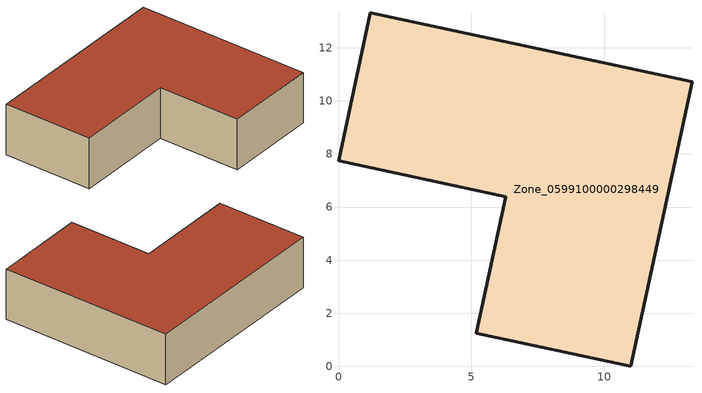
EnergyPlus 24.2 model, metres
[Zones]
Zone_0599100000298449
 floor ground (C_G): 5.19,1.24 6.3,6.39 0,7.75 1.2,13.32 13.31,10.71 11.01,0 z0
 wall outside (C_F): 6.3,6.39 5.19,1.24 11.01,0 13.31,10.71 1.2,13.32 0,7.75 6.3,6.39 z0:3.27
 roof outside (C_R): 1.2,13.32 0,7.75 6.3,6.39 5.19,1.24 11.01,0 13.31,10.71 z3.27
[BUILDING]
Pand.0599100000298449: North Axis=0; Terrain=City; Loads Convergence Tolerance Value=0.04; Temperature Convergence Tolerance Value=0.4; Solar Distribution=FullExterior; Maximum Number of Warmup Days=25; Minimum Number of Warmup Days=1
[Site:Location]
Rotterdam.The.Hague.AP_ZH_NLD Design_Conditions: Latitude=51.96; Longitude=4.45; Time Zone=1; Elevation=-4.5
[SITE:GROUNDTEMPERATURE:BUILDINGSURFACE]
18, 18, 18, 18, 18, 18, 18, 18, 18, 18, 18, 18
[MATERIAL] Thermal Absorptance=0.9; Solar Absorptance=0.7; Visible Absorptance=0.7
Name | Roughness | Thickness | Conductivity | Density | Specific Heat
G.TI.1975-1991 | MediumSmooth | 0.15 | 0.288461 | 540 | 1210
F.TI.1975-1991 | Rough | 0.3 | 0.230769 | 1920 | 840
R.TI.1975-1991 | MediumRough | 0.2 | 0.153846 | 1500 | 1000
[CONSTRUCTION]
C_G: G.TI.1975-1991
C_F: F.TI.1975-1991
C_R: R.TI.1975-1991
[ZONE]
Zone_0599100000298449: Type=1; Multiplier=1; Ceiling Height=Autocalculate; Volume=Autocalculate; Floor Area=autocalculate; Part of Total Floor Area=Yes
[ZONEINFILTRATION:DESIGNFLOWRATE]
Infil_Zone_0599100000298449: Zone or ZoneList or Space or SpaceList=Zone_0599100000298449; Schedule=AlwaysOn; Design Flow Rate Calculation Method=Flow/Area; Flow Rate per Floor Area=0.003; Constant Term Coefficient=1; Temperature Term Coefficient=0; Velocity Term Coefficient=0; Velocity Squared Term Coefficient=0
[HVACTEMPLATE:ZONE:IDEALLOADSAIRSYSTEM]
Zone_0599100000298449: Maximum Heating Supply Air Temperature=50; Minimum Cooling Supply Air Temperature=13; Maximum Heating Supply Air Humidity Ratio=0.0156; Minimum Cooling Supply Air Humidity Ratio=0.0077; Heating Limit=NoLimit; Cooling Limit=NoLimit; Dehumidification Control Type=ConstantSensibleHeatRatio; Cooling Sensible Heat Ratio=0.7; Dehumidification Setpoint=60; Humidification Control Type=None; Humidification Setpoint=30; Outdoor Air Method=None; Outdoor Air Flow Rate per Person=0.00944; Outdoor Air Flow Rate per Zone Floor Area=0; Outdoor Air Flow Rate per Zone=0; Demand Controlled Ventilation Type=None; Outdoor Air Economizer Type=NoEconomizer; Heat Recovery Type=None; Sensible Heat Recovery Effectiveness=0.7; Latent Heat Recovery Effectiveness=0.65
[ZONECONTROL:THERMOSTAT]
ThermostatControl_Zone_0599100000298449: Zone or ZoneList=Zone_0599100000298449; Control Type Schedule=DualSetpointControlType; Control 1=Thermostat_Zone_0599100000298449; Temperature Difference Between Cutout And Setpoint=0
[THERMOSTATSETPOINT:DUALSETPOINT]
Thermostat_Zone_0599100000298449: Heating Setpoint Temperature Schedule=HeatingSetpoint_Zone_0599100000298449; Cooling Setpoint Temperature Schedule=CoolingSetpoint_Zone_0599100000298449
[SCHEDULE:COMPACT]
HeatingSetpoint_Zone_0599100000298449: Through: 12/31, For: AllDays, Until: 24:00, 21
CoolingSetpoint_Zone_0599100000298449: Through: 12/31, For: AllDays, Until: 24:00, 24
DualSetpointControlType: Through: 12/31, For: AllDays, Until: 24:00, 4
AlwaysOn: Through: 12/31, For: AllDays, Until: 24:00, 1
